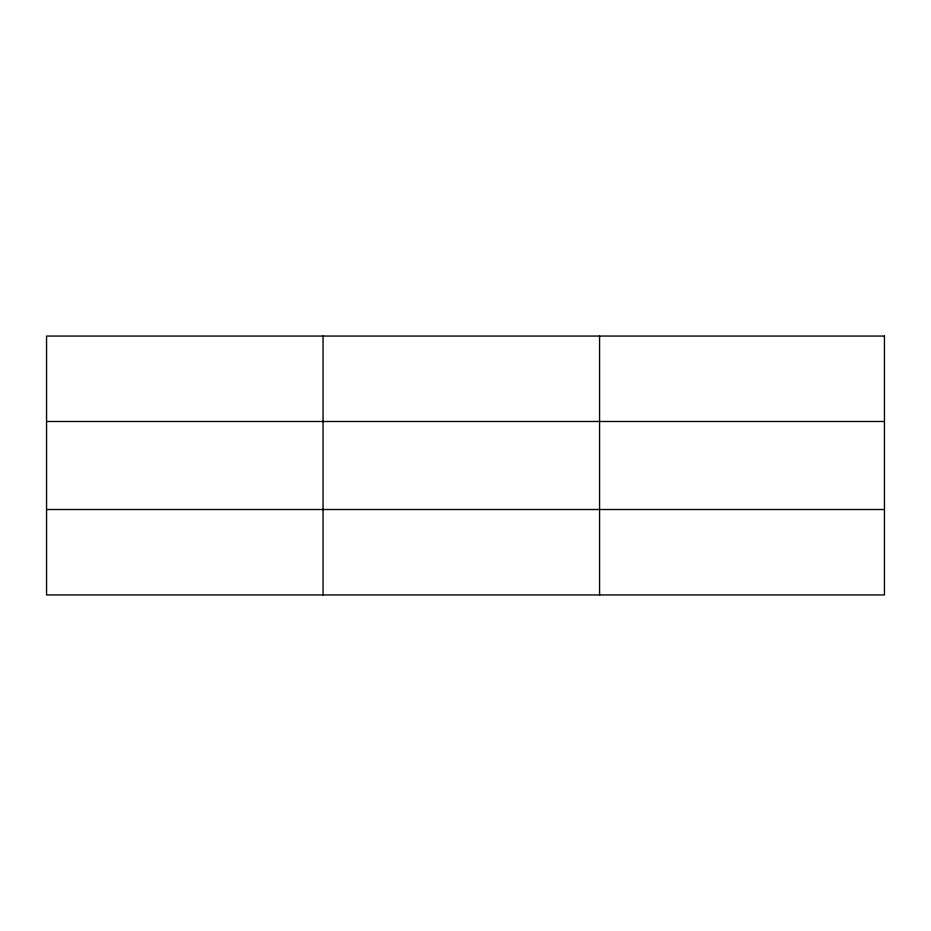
<?xml version="1.0" encoding="UTF-8"?>
<svg xmlns="http://www.w3.org/2000/svg" width="931" height="931" viewBox="0 0 931 931"><rect width="100%" height="100%" fill="white"/><g stroke="black" fill="none" stroke-linecap="round" stroke-linejoin="round"><path stroke-width="1.4" d="M323.057 594.944L323.057 336.056M599.564 594.944L599.564 336.056M46.55 421.487L884.45 421.487M46.55 509.513L884.45 509.513M884.45 336.056L884.45 594.944L46.55 594.944L46.55 336.056L884.45 336.056"/></g></svg>
